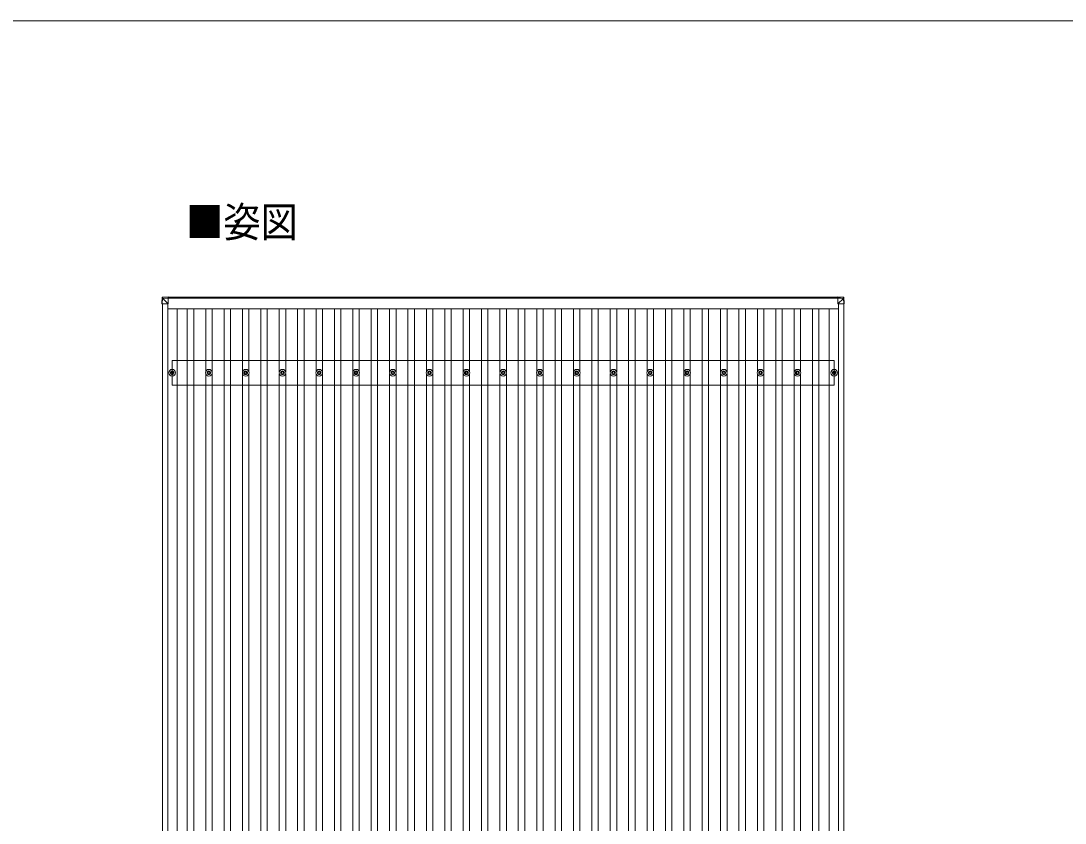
# Model space of a CAD drawing. Units: millimetres at full size, sheet at 1:50; details may follow other scales. Extents: x -14053 to 14053, y -9700 to 9700.
# Drawn here: x -8375 to -2697, y 5338 to 9700 of the extents above; entities that cross this region are included whole.
import ezdxf
from ezdxf.enums import TextEntityAlignment as Align

# ---------------------------------------------------------------- set-up
doc = ezdxf.new("R2010")
doc.units = ezdxf.units.MM
doc.header["$LTSCALE"] = 50
doc.layers.add('1-0', color=5, linetype='Continuous', lineweight=5)
doc.layers.add('F-0', color=7, linetype='Continuous', lineweight=9)
doc.styles.add('ＭＳ ゴシック', font='')
doc.styles.get('ＭＳ ゴシック').set_extended_font_data('MS Gothic')

msp = doc.modelspace()

# ---------------------------------------------------------------- linework, layer by layer
at = {"layer": '1-0', "color": 6, "lineweight": 9}
for p, q in [((-7608.33, 8160.84), (-7606.47, 8191.38)), ((-7606.47, 8191.38), (-7606.47, 8196.14)), ((-7604.57, 8191.19), (-7606.44, 8160.78)), ((-7574.03, 8199.94), (-7604.59, 8198.01)), ((-7574.03, 8199.94), (-7604.59, 8198.01)), ((-7604.59, 8198.01), (-7604.59, 8198.01)), ((-7604.59, 8198.01), (-7604.59, 8193.25)), ((-7604.59, 8193.25), (-7574.03, 8195.12)), ((-7604.48, 8191.2), (-7604.57, 8191.19)), ((-7574.03, 8193.16), (-7604.52, 8191.29)), ((-7574.03, 8161.37), (-7604.48, 8191.85)), ((-7574.03, 8199.94), (-7574.03, 8195.12)), ((-7574.03, 8195.12), (-7574.03, 8193.16)), ((-7574.03, 8193.81), (-7574.03, 8161.37)), ((-3931.82, 8199.94), (-3901.26, 8198.01)), ((-3931.82, 8199.94), (-3931.82, 8195.13)), ((-3931.82, 8199.94), (-3901.26, 8198.01)), ((-3931.82, 8195.13), (-3931.82, 8193.16)), ((-3901.26, 8193.25), (-3931.82, 8195.13)), ((-3931.82, 8193.16), (-3931.82, 8160.72)), ((-3931.82, 8193.16), (-3901.33, 8191.29)), ((-3931.82, 8160.72), (-3901.38, 8191.2)), ((-3901.38, 8191.2), (-3901.28, 8191.19)), ((-3901.28, 8191.19), (-3899.42, 8160.78)), ((-3901.26, 8198.01), (-3901.26, 8198.01)), ((-3901.26, 8198.01), (-3901.26, 8193.25)), ((-3899.39, 8191.38), (-3899.39, 8196.14)), ((-3897.52, 8160.84), (-3899.39, 8191.38)), ((-7606.44, 8161.43), (-7574.03, 8161.37)), ((-3899.42, 8160.78), (-3931.82, 8160.72))]:
    msp.add_line(p, q, dxfattribs=at)
at = {"layer": '1-0', "color": 2, "lineweight": 9}
for p, q in [((-7574.03, 8197.61), (-3931.82, 8197.61)), ((-3931.82, 8193.01), (-7574.03, 8193.01)), ((-7604.51, 1010.72), (-7604.51, 8161.43)), ((-7575.51, 1010.67), (-7575.51, 8161.38)), ((-7575.51, 8134.18), (-3929.51, 8134.18)), ((-3929.51, 1010.67), (-3929.51, 8160.73)), ((-3900.51, 1015.56), (-3900.51, 8160.78)), ((-3952.51, 7853.99), (-7552.51, 7853.99)), ((-7552.51, 7719.99), (-7552.51, 7853.99)), ((-3952.51, 7719.99), (-3952.51, 7853.99)), ((-3952.51, 7719.99), (-7552.51, 7719.99))]:
    msp.add_line(p, q, dxfattribs=at)
at = {"layer": '1-0', "color": 134, "lineweight": 9}
for p, q in [((-7526.01, 1035.41), (-7526.01, 8134.18)), ((-7470.01, 1035.41), (-7470.01, 8134.18)), ((-7435.01, 1035.41), (-7435.01, 8134.18)), ((-7370.01, 7792.17), (-7370.01, 8134.18)), ((-7335.01, 7792.17), (-7335.01, 8134.18)), ((-7270.01, 1035.41), (-7270.01, 8134.18)), ((-7235.01, 1035.41), (-7235.01, 8134.18)), ((-7170.01, 7792.17), (-7170.01, 8134.18)), ((-7135.01, 7792.17), (-7135.01, 8134.18)), ((-7070.01, 1035.41), (-7070.01, 8134.18)), ((-7035.01, 1035.41), (-7035.01, 8134.18)), ((-6970.01, 7792.17), (-6970.01, 8134.18)), ((-6935.01, 7792.17), (-6935.01, 8134.18)), ((-6870.01, 1035.41), (-6870.01, 8134.18)), ((-6835.01, 1035.41), (-6835.01, 8134.18)), ((-6770.01, 7792.17), (-6770.01, 8134.18)), ((-6735.01, 7792.17), (-6735.01, 8134.18)), ((-6670.01, 1035.41), (-6670.01, 8134.18)), ((-6635.01, 1035.41), (-6635.01, 8134.18)), ((-6570.01, 7792.17), (-6570.01, 8134.18)), ((-6570.01, 7792.17), (-6570.01, 8134.18)), ((-6535.01, 7792.17), (-6535.01, 8134.18)), ((-6535.01, 7792.17), (-6535.01, 8134.18)), ((-6470.01, 1035.41), (-6470.01, 8134.18)), ((-6470.01, 1035.41), (-6470.01, 8134.18)), ((-6435.01, 1035.41), (-6435.01, 8134.18)), ((-6435.01, 1035.41), (-6435.01, 8134.18)), ((-6370.01, 7792.17), (-6370.01, 8134.18)), ((-6335.01, 7792.17), (-6335.01, 8134.18)), ((-6270.01, 1035.41), (-6270.01, 8134.18)), ((-6235.01, 1035.41), (-6235.01, 8134.18)), ((-6170.01, 7792.17), (-6170.01, 8134.18)), ((-6135.01, 7792.17), (-6135.01, 8134.18)), ((-6070.01, 1035.41), (-6070.01, 8134.18)), ((-6035.01, 1035.41), (-6035.01, 8134.18)), ((-5970.01, 7792.17), (-5970.01, 8134.18)), ((-5935.01, 7792.17), (-5935.01, 8134.18)), ((-5870.01, 1035.41), (-5870.01, 8134.18)), ((-5835.01, 1035.41), (-5835.01, 8134.18)), ((-5770.01, 7792.17), (-5770.01, 8134.18)), ((-5735.01, 7792.17), (-5735.01, 8134.18)), ((-5670.01, 1035.41), (-5670.01, 8134.18)), ((-5635.01, 1035.41), (-5635.01, 8134.18)), ((-5570.01, 7792.17), (-5570.01, 8134.18)), ((-5535.01, 7792.17), (-5535.01, 8134.18)), ((-5470.01, 1035.41), (-5470.01, 8134.18)), ((-5435.01, 1035.41), (-5435.01, 8134.18)), ((-5370.01, 7792.17), (-5370.01, 8134.18)), ((-5335.01, 7792.17), (-5335.01, 8134.18)), ((-5270.01, 1035.41), (-5270.01, 8134.18)), ((-5235.01, 1035.41), (-5235.01, 8134.18)), ((-5170.01, 7792.17), (-5170.01, 8134.18)), ((-5135.01, 7792.17), (-5135.01, 8134.18)), ((-5070.01, 1035.41), (-5070.01, 8134.18)), ((-5035.01, 1035.41), (-5035.01, 8134.18)), ((-4970.01, 7792.17), (-4970.01, 8134.18)), ((-4935.01, 7792.17), (-4935.01, 8134.18)), ((-4870.01, 1035.41), (-4870.01, 8134.18)), ((-4835.01, 1035.41), (-4835.01, 8134.18)), ((-4770.01, 7792.17), (-4770.01, 8134.18)), ((-4735.01, 7792.17), (-4735.01, 8134.18)), ((-4670.01, 1035.41), (-4670.01, 8134.18)), ((-4635.01, 1035.41), (-4635.01, 8134.18)), ((-4570.01, 7792.17), (-4570.01, 8134.18)), ((-4535.01, 7792.17), (-4535.01, 8134.18)), ((-4470.01, 1035.41), (-4470.01, 8134.18)), ((-4435.01, 1035.41), (-4435.01, 8134.18)), ((-4370.01, 7792.17), (-4370.01, 8134.18)), ((-4335.01, 7792.17), (-4335.01, 8134.18)), ((-4270.01, 1035.41), (-4270.01, 8134.18)), ((-4235.01, 1035.41), (-4235.01, 8134.18)), ((-4170.01, 7792.17), (-4170.01, 8134.18)), ((-4135.01, 7792.17), (-4135.01, 8134.18)), ((-4070.01, 1035.41), (-4070.01, 8134.18)), ((-4035.01, 1035.41), (-4035.01, 8134.18)), ((-3979.01, 1035.41), (-3979.01, 8134.18)), ((-7370.01, 4592.17), (-7370.01, 7781.82)), ((-7335.01, 4592.17), (-7335.01, 7781.82)), ((-7170.01, 4592.17), (-7170.01, 7781.82)), ((-7135.01, 4592.17), (-7135.01, 7781.82)), ((-6970.01, 4592.17), (-6970.01, 7781.82)), ((-6935.01, 4592.17), (-6935.01, 7781.82)), ((-6770.01, 4592.17), (-6770.01, 7781.82)), ((-6735.01, 4592.17), (-6735.01, 7781.82)), ((-6570.01, 4592.17), (-6570.01, 7781.82)), ((-6570.01, 4592.17), (-6570.01, 7781.82)), ((-6535.01, 4592.17), (-6535.01, 7781.82)), ((-6535.01, 4592.17), (-6535.01, 7781.82)), ((-6370.01, 4592.17), (-6370.01, 7781.82)), ((-6335.01, 4592.17), (-6335.01, 7781.82)), ((-6170.01, 4592.17), (-6170.01, 7781.82)), ((-6135.01, 4592.17), (-6135.01, 7781.82)), ((-5970.01, 4592.17), (-5970.01, 7781.82)), ((-5935.01, 4592.17), (-5935.01, 7781.82)), ((-5770.01, 4592.17), (-5770.01, 7781.82)), ((-5735.01, 4592.17), (-5735.01, 7781.82)), ((-5570.01, 4592.17), (-5570.01, 7781.82)), ((-5535.01, 4592.17), (-5535.01, 7781.82)), ((-5370.01, 4592.17), (-5370.01, 7781.82)), ((-5335.01, 4592.17), (-5335.01, 7781.82)), ((-5170.01, 4592.17), (-5170.01, 7781.82)), ((-5135.01, 4592.17), (-5135.01, 7781.82)), ((-4970.01, 4592.17), (-4970.01, 7781.82)), ((-4935.01, 4592.17), (-4935.01, 7781.82)), ((-4770.01, 4592.17), (-4770.01, 7781.82)), ((-4735.01, 4592.17), (-4735.01, 7781.82)), ((-4570.01, 4592.17), (-4570.01, 7781.82)), ((-4535.01, 4592.17), (-4535.01, 7781.82)), ((-4370.01, 4592.17), (-4370.01, 7781.82)), ((-4335.01, 4592.17), (-4335.01, 7781.82)), ((-4170.01, 4592.17), (-4170.01, 7781.82)), ((-4135.01, 4592.17), (-4135.01, 7781.82))]:
    msp.add_line(p, q, dxfattribs=at)
at = {"layer": '1-0'}
for p, q in [((-7562.51, 7788.74), (-7558.09, 7788.74)), ((-7562.51, 7785.24), (-7558.09, 7785.24)), ((-7554.26, 7796.99), (-7554.26, 7792.58)), ((-7554.26, 7781.41), (-7554.26, 7777)), ((-7550.76, 7796.99), (-7550.76, 7792.58)), ((-7550.76, 7781.41), (-7550.76, 7777)), ((-7546.93, 7788.74), (-7542.51, 7788.74)), ((-7546.93, 7785.24), (-7542.51, 7785.24)), ((-7362.51, 7788.74), (-7358.09, 7788.74)), ((-7362.51, 7785.24), (-7358.09, 7785.24)), ((-7354.26, 7796.99), (-7354.26, 7792.58)), ((-7354.26, 7781.41), (-7354.26, 7777)), ((-7350.76, 7796.99), (-7350.76, 7792.58)), ((-7350.76, 7781.41), (-7350.76, 7777)), ((-7346.93, 7788.74), (-7342.51, 7788.74)), ((-7346.93, 7785.24), (-7342.51, 7785.24)), ((-7162.51, 7788.74), (-7158.09, 7788.74)), ((-7162.51, 7785.24), (-7158.09, 7785.24)), ((-7154.26, 7796.99), (-7154.26, 7792.58)), ((-7154.26, 7781.41), (-7154.26, 7777)), ((-7150.76, 7796.99), (-7150.76, 7792.58)), ((-7150.76, 7781.41), (-7150.76, 7777)), ((-7146.93, 7788.74), (-7142.51, 7788.74)), ((-7146.93, 7785.24), (-7142.51, 7785.24)), ((-6962.51, 7788.74), (-6958.09, 7788.74)), ((-6962.51, 7785.24), (-6958.09, 7785.24)), ((-6954.26, 7796.99), (-6954.26, 7792.58)), ((-6954.26, 7781.41), (-6954.26, 7777)), ((-6950.76, 7796.99), (-6950.76, 7792.58)), ((-6950.76, 7781.41), (-6950.76, 7777)), ((-6946.93, 7788.74), (-6942.51, 7788.74)), ((-6946.93, 7785.24), (-6942.51, 7785.24)), ((-6762.51, 7788.74), (-6758.09, 7788.74)), ((-6762.51, 7785.24), (-6758.09, 7785.24)), ((-6754.26, 7796.99), (-6754.26, 7792.58)), ((-6754.26, 7781.41), (-6754.26, 7777)), ((-6750.76, 7796.99), (-6750.76, 7792.58)), ((-6750.76, 7781.41), (-6750.76, 7777)), ((-6746.93, 7788.74), (-6742.51, 7788.74)), ((-6746.93, 7785.24), (-6742.51, 7785.24)), ((-6562.51, 7788.74), (-6558.09, 7788.74)), ((-6562.51, 7788.74), (-6558.09, 7788.74)), ((-6562.51, 7785.24), (-6558.09, 7785.24)), ((-6562.51, 7785.24), (-6558.09, 7785.24)), ((-6554.26, 7796.99), (-6554.26, 7792.58)), ((-6554.26, 7796.99), (-6554.26, 7792.58)), ((-6554.26, 7781.41), (-6554.26, 7777)), ((-6554.26, 7781.41), (-6554.26, 7777)), ((-6550.76, 7796.99), (-6550.76, 7792.58)), ((-6550.76, 7796.99), (-6550.76, 7792.58)), ((-6550.76, 7781.41), (-6550.76, 7777)), ((-6550.76, 7781.41), (-6550.76, 7777)), ((-6546.93, 7788.74), (-6542.51, 7788.74)), ((-6546.93, 7788.74), (-6542.51, 7788.74)), ((-6546.93, 7785.24), (-6542.51, 7785.24)), ((-6546.93, 7785.24), (-6542.51, 7785.24)), ((-6362.51, 7788.74), (-6358.09, 7788.74)), ((-6362.51, 7785.24), (-6358.09, 7785.24)), ((-6354.26, 7796.99), (-6354.26, 7792.58)), ((-6354.26, 7781.41), (-6354.26, 7777)), ((-6350.76, 7796.99), (-6350.76, 7792.58)), ((-6350.76, 7781.41), (-6350.76, 7777)), ((-6346.93, 7788.74), (-6342.51, 7788.74)), ((-6346.93, 7785.24), (-6342.51, 7785.24)), ((-6162.51, 7788.74), (-6158.09, 7788.74)), ((-6162.51, 7785.24), (-6158.09, 7785.24)), ((-6154.26, 7796.99), (-6154.26, 7792.58)), ((-6154.26, 7781.41), (-6154.26, 7777)), ((-6150.76, 7796.99), (-6150.76, 7792.58)), ((-6150.76, 7781.41), (-6150.76, 7777)), ((-6146.93, 7788.74), (-6142.51, 7788.74)), ((-6146.93, 7785.24), (-6142.51, 7785.24)), ((-5962.51, 7788.74), (-5958.09, 7788.74)), ((-5962.51, 7785.24), (-5958.09, 7785.24)), ((-5954.26, 7796.99), (-5954.26, 7792.58)), ((-5954.26, 7781.41), (-5954.26, 7777)), ((-5950.76, 7796.99), (-5950.76, 7792.58)), ((-5950.76, 7781.41), (-5950.76, 7777)), ((-5946.93, 7788.74), (-5942.51, 7788.74)), ((-5946.93, 7785.24), (-5942.51, 7785.24)), ((-5762.51, 7788.74), (-5758.09, 7788.74)), ((-5762.51, 7785.24), (-5758.09, 7785.24)), ((-5754.26, 7796.99), (-5754.26, 7792.58)), ((-5754.26, 7781.41), (-5754.26, 7777)), ((-5750.76, 7796.99), (-5750.76, 7792.58)), ((-5750.76, 7781.41), (-5750.76, 7777)), ((-5746.93, 7788.74), (-5742.51, 7788.74)), ((-5746.93, 7785.24), (-5742.51, 7785.24)), ((-5562.51, 7788.74), (-5558.09, 7788.74)), ((-5562.51, 7785.24), (-5558.09, 7785.24)), ((-5554.26, 7796.99), (-5554.26, 7792.58)), ((-5554.26, 7781.41), (-5554.26, 7777)), ((-5550.76, 7796.99), (-5550.76, 7792.58)), ((-5550.76, 7781.41), (-5550.76, 7777)), ((-5546.93, 7788.74), (-5542.51, 7788.74)), ((-5546.93, 7785.24), (-5542.51, 7785.24)), ((-5362.51, 7788.74), (-5358.09, 7788.74)), ((-5362.51, 7785.24), (-5358.09, 7785.24)), ((-5354.26, 7796.99), (-5354.26, 7792.58)), ((-5354.26, 7781.41), (-5354.26, 7777)), ((-5350.76, 7796.99), (-5350.76, 7792.58)), ((-5350.76, 7781.41), (-5350.76, 7777)), ((-5346.93, 7788.74), (-5342.51, 7788.74)), ((-5346.93, 7785.24), (-5342.51, 7785.24)), ((-5162.51, 7788.74), (-5158.09, 7788.74)), ((-5162.51, 7785.24), (-5158.09, 7785.24)), ((-5154.26, 7796.99), (-5154.26, 7792.58)), ((-5154.26, 7781.41), (-5154.26, 7777)), ((-5150.76, 7796.99), (-5150.76, 7792.58)), ((-5150.76, 7781.41), (-5150.76, 7777)), ((-5146.93, 7788.74), (-5142.51, 7788.74)), ((-5146.93, 7785.24), (-5142.51, 7785.24)), ((-4962.51, 7788.74), (-4958.09, 7788.74)), ((-4962.51, 7785.24), (-4958.09, 7785.24)), ((-4954.26, 7796.99), (-4954.26, 7792.58)), ((-4954.26, 7781.41), (-4954.26, 7777)), ((-4950.76, 7796.99), (-4950.76, 7792.58)), ((-4950.76, 7781.41), (-4950.76, 7777)), ((-4946.93, 7788.74), (-4942.51, 7788.74)), ((-4946.93, 7785.24), (-4942.51, 7785.24)), ((-4762.51, 7788.74), (-4758.09, 7788.74)), ((-4762.51, 7785.24), (-4758.09, 7785.24)), ((-4754.26, 7796.99), (-4754.26, 7792.58)), ((-4754.26, 7781.41), (-4754.26, 7777)), ((-4750.76, 7796.99), (-4750.76, 7792.58)), ((-4750.76, 7781.41), (-4750.76, 7777)), ((-4746.93, 7788.74), (-4742.51, 7788.74)), ((-4746.93, 7785.24), (-4742.51, 7785.24)), ((-4562.51, 7788.74), (-4558.09, 7788.74)), ((-4562.51, 7785.24), (-4558.09, 7785.24)), ((-4554.26, 7796.99), (-4554.26, 7792.58)), ((-4554.26, 7781.41), (-4554.26, 7777)), ((-4550.76, 7796.99), (-4550.76, 7792.58)), ((-4550.76, 7781.41), (-4550.76, 7777)), ((-4546.93, 7788.74), (-4542.51, 7788.74)), ((-4546.93, 7785.24), (-4542.51, 7785.24)), ((-4362.51, 7788.74), (-4358.09, 7788.74)), ((-4362.51, 7785.24), (-4358.09, 7785.24)), ((-4354.26, 7796.99), (-4354.26, 7792.58)), ((-4354.26, 7781.41), (-4354.26, 7777)), ((-4350.76, 7796.99), (-4350.76, 7792.58)), ((-4350.76, 7781.41), (-4350.76, 7777)), ((-4346.93, 7788.74), (-4342.51, 7788.74)), ((-4346.93, 7785.24), (-4342.51, 7785.24)), ((-4162.51, 7788.74), (-4158.09, 7788.74)), ((-4162.51, 7785.24), (-4158.09, 7785.24)), ((-4154.26, 7796.99), (-4154.26, 7792.58)), ((-4154.26, 7781.41), (-4154.26, 7777)), ((-4150.76, 7796.99), (-4150.76, 7792.58)), ((-4150.76, 7781.41), (-4150.76, 7777)), ((-4146.93, 7788.74), (-4142.51, 7788.74)), ((-4146.93, 7785.24), (-4142.51, 7785.24)), ((-3962.51, 7788.74), (-3958.09, 7788.74)), ((-3962.51, 7785.24), (-3958.09, 7785.24)), ((-3954.26, 7796.99), (-3954.26, 7792.58)), ((-3954.26, 7781.41), (-3954.26, 7777)), ((-3950.76, 7796.99), (-3950.76, 7792.58)), ((-3950.76, 7781.41), (-3950.76, 7777)), ((-3946.93, 7788.74), (-3942.51, 7788.74)), ((-3946.93, 7785.24), (-3942.51, 7785.24))]:
    msp.add_line(p, q, dxfattribs=at)
at = {"layer": '1-0', "color": 6, "lineweight": 9}
for points in [[(-7606.47, 8196.14), (-7608.33, 8165.66), (-7608.33, 8160.84)], [(-3899.39, 8196.14), (-3897.52, 8165.66), (-3897.52, 8160.84)]]:
    msp.add_lwpolyline(points, dxfattribs=at)
at = {"layer": '1-0'}
for centre, radius in [((-7552.51, 7786.99), 18.25), ((-7552.51, 7786.99), 10.15), ((-7552.51, 7786.99), 5.85), ((-7552.51, 7786.99), 5.25), ((-7352.51, 7786.99), 18.25), ((-7352.51, 7786.99), 10.15), ((-7352.51, 7786.99), 5.85), ((-7352.51, 7786.99), 5.25), ((-7152.51, 7786.99), 18.25), ((-7152.51, 7786.99), 10.15), ((-7152.51, 7786.99), 5.85), ((-7152.51, 7786.99), 5.25), ((-6952.51, 7786.99), 18.25), ((-6952.51, 7786.99), 10.15), ((-6952.51, 7786.99), 5.85), ((-6952.51, 7786.99), 5.25), ((-6752.51, 7786.99), 18.25), ((-6752.51, 7786.99), 10.15), ((-6752.51, 7786.99), 5.85), ((-6752.51, 7786.99), 5.25), ((-6552.51, 7786.99), 18.25), ((-6552.51, 7786.99), 18.25), ((-6552.51, 7786.99), 10.15), ((-6552.51, 7786.99), 10.15), ((-6552.51, 7786.99), 5.85), ((-6552.51, 7786.99), 5.85), ((-6552.51, 7786.99), 5.25), ((-6552.51, 7786.99), 5.25), ((-6352.51, 7786.99), 18.25), ((-6352.51, 7786.99), 10.15), ((-6352.51, 7786.99), 5.85), ((-6352.51, 7786.99), 5.25), ((-6152.51, 7786.99), 18.25), ((-6152.51, 7786.99), 10.15), ((-6152.51, 7786.99), 5.85), ((-6152.51, 7786.99), 5.25), ((-5952.51, 7786.99), 18.25), ((-5952.51, 7786.99), 10.15), ((-5952.51, 7786.99), 5.85), ((-5952.51, 7786.99), 5.25), ((-5752.51, 7786.99), 18.25), ((-5752.51, 7786.99), 10.15), ((-5752.51, 7786.99), 5.85), ((-5752.51, 7786.99), 5.25), ((-5552.51, 7786.99), 18.25), ((-5552.51, 7786.99), 10.15), ((-5552.51, 7786.99), 5.85), ((-5552.51, 7786.99), 5.25), ((-5352.51, 7786.99), 18.25), ((-5352.51, 7786.99), 10.15), ((-5352.51, 7786.99), 5.85), ((-5352.51, 7786.99), 5.25), ((-5152.51, 7786.99), 18.25), ((-5152.51, 7786.99), 10.15), ((-5152.51, 7786.99), 5.85), ((-5152.51, 7786.99), 5.25), ((-4952.51, 7786.99), 18.25), ((-4952.51, 7786.99), 10.15), ((-4952.51, 7786.99), 5.85), ((-4952.51, 7786.99), 5.25), ((-4752.51, 7786.99), 18.25), ((-4752.51, 7786.99), 10.15), ((-4752.51, 7786.99), 5.85), ((-4752.51, 7786.99), 5.25), ((-4552.51, 7786.99), 18.25), ((-4552.51, 7786.99), 10.15), ((-4552.51, 7786.99), 5.85), ((-4552.51, 7786.99), 5.25), ((-4352.51, 7786.99), 18.25), ((-4352.51, 7786.99), 10.15), ((-4352.51, 7786.99), 5.85), ((-4352.51, 7786.99), 5.25), ((-4152.51, 7786.99), 18.25), ((-4152.51, 7786.99), 10.15), ((-4152.51, 7786.99), 5.85), ((-4152.51, 7786.99), 5.25), ((-3952.51, 7786.99), 18.25), ((-3952.51, 7786.99), 10.15), ((-3952.51, 7786.99), 5.85), ((-3952.51, 7786.99), 5.25)]:
    msp.add_circle(centre, radius, dxfattribs=at)
at = {"layer": '1-0', "color": 6, "lineweight": 9}
for centre, radius, start, end in [((-7604.47, 8191.26), 2, 93.48408, 176.48407), ((-7604.24, 8204.11), 12.92, 260.08679, 268.52577), ((-7594.21, 8192.31), 10.42, 174.80664, 186.16183), ((-3911.64, 8192.31), 10.42, 353.83817, 5.19336), ((-3901.61, 8204.11), 12.92, 271.47423, 279.91321), ((-3901.38, 8191.26), 2, 3.51593, 86.51592)]:
    msp.add_arc(centre, radius, start, end, dxfattribs=at)
for centre, major_axis, ratio, start_param, end_param in [((-7604.47, 8196.02), (-1.92, -0.56), 0.998105, 4.4898734, 5.9384966), ((-7604.47, 8191.26), (-0.12, 2), 0.02656, 0.0332981, 1.5518323), ((-7568.46, 8193.4), (-36.07, -2.1), 0.055348, 0.0000815, 0.0491486), ((-3937.4, 8193.4), (36.07, -2.1), 0.055348, 6.2340367, 6.2831038), ((-3901.38, 8191.26), (0.12, 2), 0.02656, 4.731353, 6.2498872), ((-3901.38, 8196.02), (1.92, -0.56), 0.998105, 0.3446887, 1.793312), ((-7606.33, 8160.84), (-2, 0), 0.033268, 0.0000002, 1.5185344), ((-3899.52, 8160.84), (2, 0), 0.033268, 4.7646509, 6.2831851)]:
    msp.add_ellipse(centre, major_axis=major_axis, ratio=ratio, start_param=start_param, end_param=end_param, dxfattribs=at)
at = {"layer": 'F-0', "color": 5, "lineweight": 5}
msp.add_line((-14053.43, 9700), (13346.57, 9700), dxfattribs=at)

# ---------------------------------------------------------------- texts
at = {"layer": '1-0', "color": 7, "style": 'ＭＳ ゴシック', "width": 0.9}
msp.add_text('■姿図', height=165, dxfattribs=at).set_placement((-7476.67, 8474.54), align=Align.BOTTOM_LEFT)

doc.saveas('drawing.dxf')
